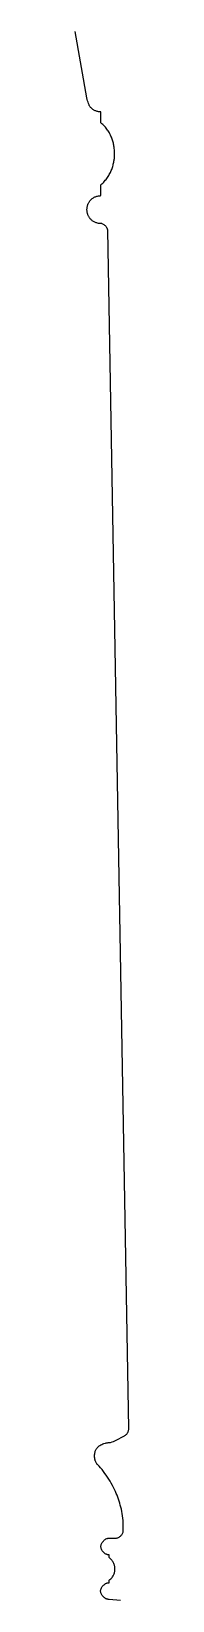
# Model space of a CAD drawing. Extents: x 16 to 35, y 120 to 682.
import ezdxf

# ---------------------------------------------------------------- set-up
doc = ezdxf.new("R2010")
doc.units = 0
doc.layers.add('LAYER_1', color=18, linetype='CONTINUOUS')

msp = doc.modelspace()

# ---------------------------------------------------------------- linework, layer by layer
at = {"layer": 'LAYER_1'}
msp.add_lwpolyline([(31.98, 119.6), (27.97, 120.02), (27.79, 120.03), (27.61, 120.05), (27.43, 120.08), (27.27, 120.12), (27.1, 120.16), (26.95, 120.22), (26.79, 120.29), (26.65, 120.37), (26.51, 120.45), (26.37, 120.54), (26.24, 120.63), (26.12, 120.74), (25.89, 120.95), (25.68, 121.19), (25.5, 121.43), (25.34, 121.68), (25.21, 121.93), (25.09, 122.17), (25.01, 122.41), (24.94, 122.64), (24.91, 122.84), (24.89, 123.02), (24.91, 123.2), (24.94, 123.41), (25.01, 123.63), (25.09, 123.87), (25.21, 124.12), (25.34, 124.37), (25.5, 124.62), (25.68, 124.86), (25.89, 125.09), (26.12, 125.31), (26.24, 125.41), (26.37, 125.51), (26.51, 125.6), (26.65, 125.68), (26.79, 125.76), (26.95, 125.82), (27.1, 125.88), (27.27, 125.93), (27.43, 125.97), (27.61, 126), (27.79, 126.02), (27.97, 126.02), (27.97, 126.98), (28.26, 127.2), (28.52, 127.43), (28.76, 127.67), (28.98, 127.92), (29.17, 128.17), (29.34, 128.44), (29.49, 128.71), (29.62, 128.98), (29.73, 129.25), (29.82, 129.52), (29.89, 129.79), (29.95, 130.06), (30, 130.32), (30.03, 130.57), (30.04, 130.81), (30.05, 131.05), (30.04, 131.28), (30.02, 131.52), (29.98, 131.77), (29.92, 132.04), (29.85, 132.3), (29.76, 132.57), (29.66, 132.84), (29.54, 133.11), (29.4, 133.38), (29.25, 133.64), (29.08, 133.9), (28.89, 134.15), (28.69, 134.39), (28.47, 134.61), (28.23, 134.82), (27.97, 135.02), (27.91, 135.98), (27.77, 135.98), (27.63, 136), (27.49, 136.02), (27.35, 136.06), (27.22, 136.1), (27.08, 136.15), (26.95, 136.21), (26.82, 136.27), (26.56, 136.42), (26.32, 136.6), (26.09, 136.79), (25.88, 137.01), (25.68, 137.24), (25.51, 137.48), (25.35, 137.73), (25.22, 137.98), (25.12, 138.24), (25.04, 138.49), (24.99, 138.74), (24.98, 138.86), (24.97, 138.98), (24.98, 139.1), (24.99, 139.22), (25.04, 139.47), (25.12, 139.72), (25.22, 139.98), (25.35, 140.23), (25.51, 140.48), (25.68, 140.72), (25.88, 140.95), (26.09, 141.17), (26.32, 141.36), (26.56, 141.54), (26.82, 141.69), (27.08, 141.81), (27.22, 141.86), (27.35, 141.9), (27.49, 141.93), (27.63, 141.96), (27.77, 141.97), (27.91, 141.98), (30.41, 141.98), (30.49, 141.98), (30.58, 142), (30.79, 142.06), (31.03, 142.14), (31.27, 142.25), (31.52, 142.39), (31.76, 142.53), (31.97, 142.68), (32.15, 142.84), (32.3, 143.01), (32.45, 143.2), (32.59, 143.41), (32.72, 143.64), (32.83, 143.88), (32.92, 144.12), (32.95, 144.24), (32.97, 144.35), (32.99, 144.47), (32.99, 144.58), (33.01, 145.08), (33.02, 145.56), (33.03, 146.5), (33, 147.41), (32.95, 148.3), (32.87, 149.16), (32.77, 149.99), (32.65, 150.8), (32.5, 151.58), (32.34, 152.35), (32.16, 153.1), (31.96, 153.83), (31.74, 154.55), (31.52, 155.26), (31.28, 155.96), (31.03, 156.65), (30.77, 157.33), (30.49, 158.02), (30.19, 158.72), (29.85, 159.44), (29.5, 160.17), (29.12, 160.9), (28.71, 161.64), (28.29, 162.37), (27.85, 163.1), (27.39, 163.82), (26.92, 164.53), (26.43, 165.21), (25.93, 165.88), (25.42, 166.53), (24.9, 167.14), (24.38, 167.73), (23.85, 168.28), (23.72, 168.41), (23.6, 168.56), (23.49, 168.71), (23.39, 168.87), (23.3, 169.03), (23.21, 169.2), (23.13, 169.37), (23.06, 169.55), (23, 169.73), (22.94, 169.91), (22.85, 170.29), (22.79, 170.67), (22.75, 171.05), (22.74, 171.43), (22.75, 171.81), (22.78, 172.17), (22.83, 172.52), (22.9, 172.85), (22.99, 173.15), (23.1, 173.42), (23.22, 173.67), (23.36, 173.89), (23.52, 174.12), (23.71, 174.35), (23.91, 174.57), (24.14, 174.79), (24.39, 175.01), (24.67, 175.21), (24.97, 175.4), (25.3, 175.58), (25.66, 175.74), (26.05, 175.89), (26.47, 176.01), (26.69, 176.06), (26.91, 176.11), (27.15, 176.15), (27.39, 176.18), (27.65, 176.21), (27.91, 176.23), (28.18, 176.24), (28.45, 176.25), (28.99, 176.46), (29.51, 176.68), (30.02, 176.9), (30.51, 177.12), (31.43, 177.57), (32.31, 178.02), (32.74, 178.24), (33.18, 178.49), (33.41, 178.62), (33.63, 178.77), (33.85, 178.92), (34.05, 179.1), (34.24, 179.29), (34.42, 179.5), (34.58, 179.72), (34.65, 179.85), (34.71, 179.97), (34.77, 180.11), (34.82, 180.25), (34.87, 180.4), (34.91, 180.55), (34.94, 180.71), (34.96, 180.88), (34.97, 181.06), (34.98, 181.24), (27.43, 610.72), (27.43, 610.84), (27.42, 610.96), (27.4, 611.07), (27.37, 611.19), (27.33, 611.3), (27.28, 611.4), (27.17, 611.61), (27.04, 611.8), (26.9, 611.98), (26.75, 612.14), (26.61, 612.29), (26.46, 612.43), (26.3, 612.58), (26.12, 612.72), (25.93, 612.84), (25.73, 612.95), (25.51, 613.04), (25.4, 613.08), (25.28, 613.1), (25.16, 613.12), (25.03, 613.13), (24.71, 613.14), (24.4, 613.16), (24.1, 613.2), (23.81, 613.26), (23.54, 613.33), (23.27, 613.41), (23.02, 613.5), (22.77, 613.61), (22.54, 613.73), (22.32, 613.86), (22.1, 614), (21.9, 614.15), (21.71, 614.31), (21.53, 614.48), (21.36, 614.65), (21.2, 614.83), (21.06, 615.02), (20.92, 615.21), (20.79, 615.41), (20.67, 615.61), (20.56, 615.82), (20.46, 616.03), (20.37, 616.24), (20.29, 616.45), (20.22, 616.67), (20.16, 616.88), (20.11, 617.09), (20.07, 617.3), (20.04, 617.52), (20.02, 617.72), (20, 617.93), (20, 618.13), (20, 618.33), (20.02, 618.54), (20.04, 618.75), (20.07, 618.96), (20.11, 619.17), (20.16, 619.38), (20.22, 619.6), (20.29, 619.81), (20.37, 620.02), (20.46, 620.23), (20.56, 620.44), (20.67, 620.65), (20.79, 620.85), (20.92, 621.05), (21.06, 621.24), (21.2, 621.43), (21.36, 621.61), (21.53, 621.78), (21.71, 621.95), (21.9, 622.11), (22.1, 622.26), (22.32, 622.4), (22.54, 622.53), (22.77, 622.65), (23.02, 622.76), (23.27, 622.85), (23.54, 622.93), (23.81, 623), (24.1, 623.06), (24.4, 623.1), (24.71, 623.12), (25.03, 623.13), (25.01, 627.04), (25.35, 627.34), (25.68, 627.65), (26, 627.97), (26.3, 628.29), (26.58, 628.62), (26.86, 628.96), (27.11, 629.3), (27.36, 629.65), (27.59, 630), (27.81, 630.35), (28.02, 630.71), (28.21, 631.07), (28.39, 631.43), (28.56, 631.8), (28.72, 632.16), (28.87, 632.53), (29, 632.9), (29.13, 633.26), (29.24, 633.63), (29.35, 634), (29.44, 634.36), (29.53, 634.72), (29.6, 635.08), (29.67, 635.44), (29.73, 635.79), (29.78, 636.14), (29.82, 636.49), (29.85, 636.83), (29.89, 637.49), (29.91, 638.13), (29.89, 638.77), (29.85, 639.43), (29.78, 640.12), (29.74, 640.47), (29.68, 640.83), (29.62, 641.19), (29.54, 641.55), (29.46, 641.92), (29.37, 642.28), (29.27, 642.65), (29.15, 643.02), (29.03, 643.39), (28.9, 643.76), (28.75, 644.13), (28.59, 644.5), (28.43, 644.86), (28.24, 645.23), (28.05, 645.59), (27.84, 645.95), (27.63, 646.3), (27.39, 646.65), (27.15, 646.99), (26.88, 647.33), (26.61, 647.66), (26.32, 647.99), (26.01, 648.31), (25.69, 648.62), (25.36, 648.92), (25, 649.21), (25, 653.13), (24.72, 653.14), (24.45, 653.16), (24.18, 653.2), (23.92, 653.25), (23.67, 653.32), (23.42, 653.4), (23.18, 653.48), (22.95, 653.58), (22.73, 653.69), (22.52, 653.8), (22.31, 653.92), (22.12, 654.05), (21.94, 654.18), (21.77, 654.32), (21.61, 654.46), (21.46, 654.6), (21.33, 654.74), (21.2, 654.91), (21.07, 655.09), (20.96, 655.28), (20.84, 655.49), (20.74, 655.7), (20.64, 655.93), (20.55, 656.16), (20.38, 656.64), (20.23, 657.14), (20.11, 657.64), (20, 658.13), (15.81, 682)], dxfattribs=at)

doc.saveas('drawing.dxf')
